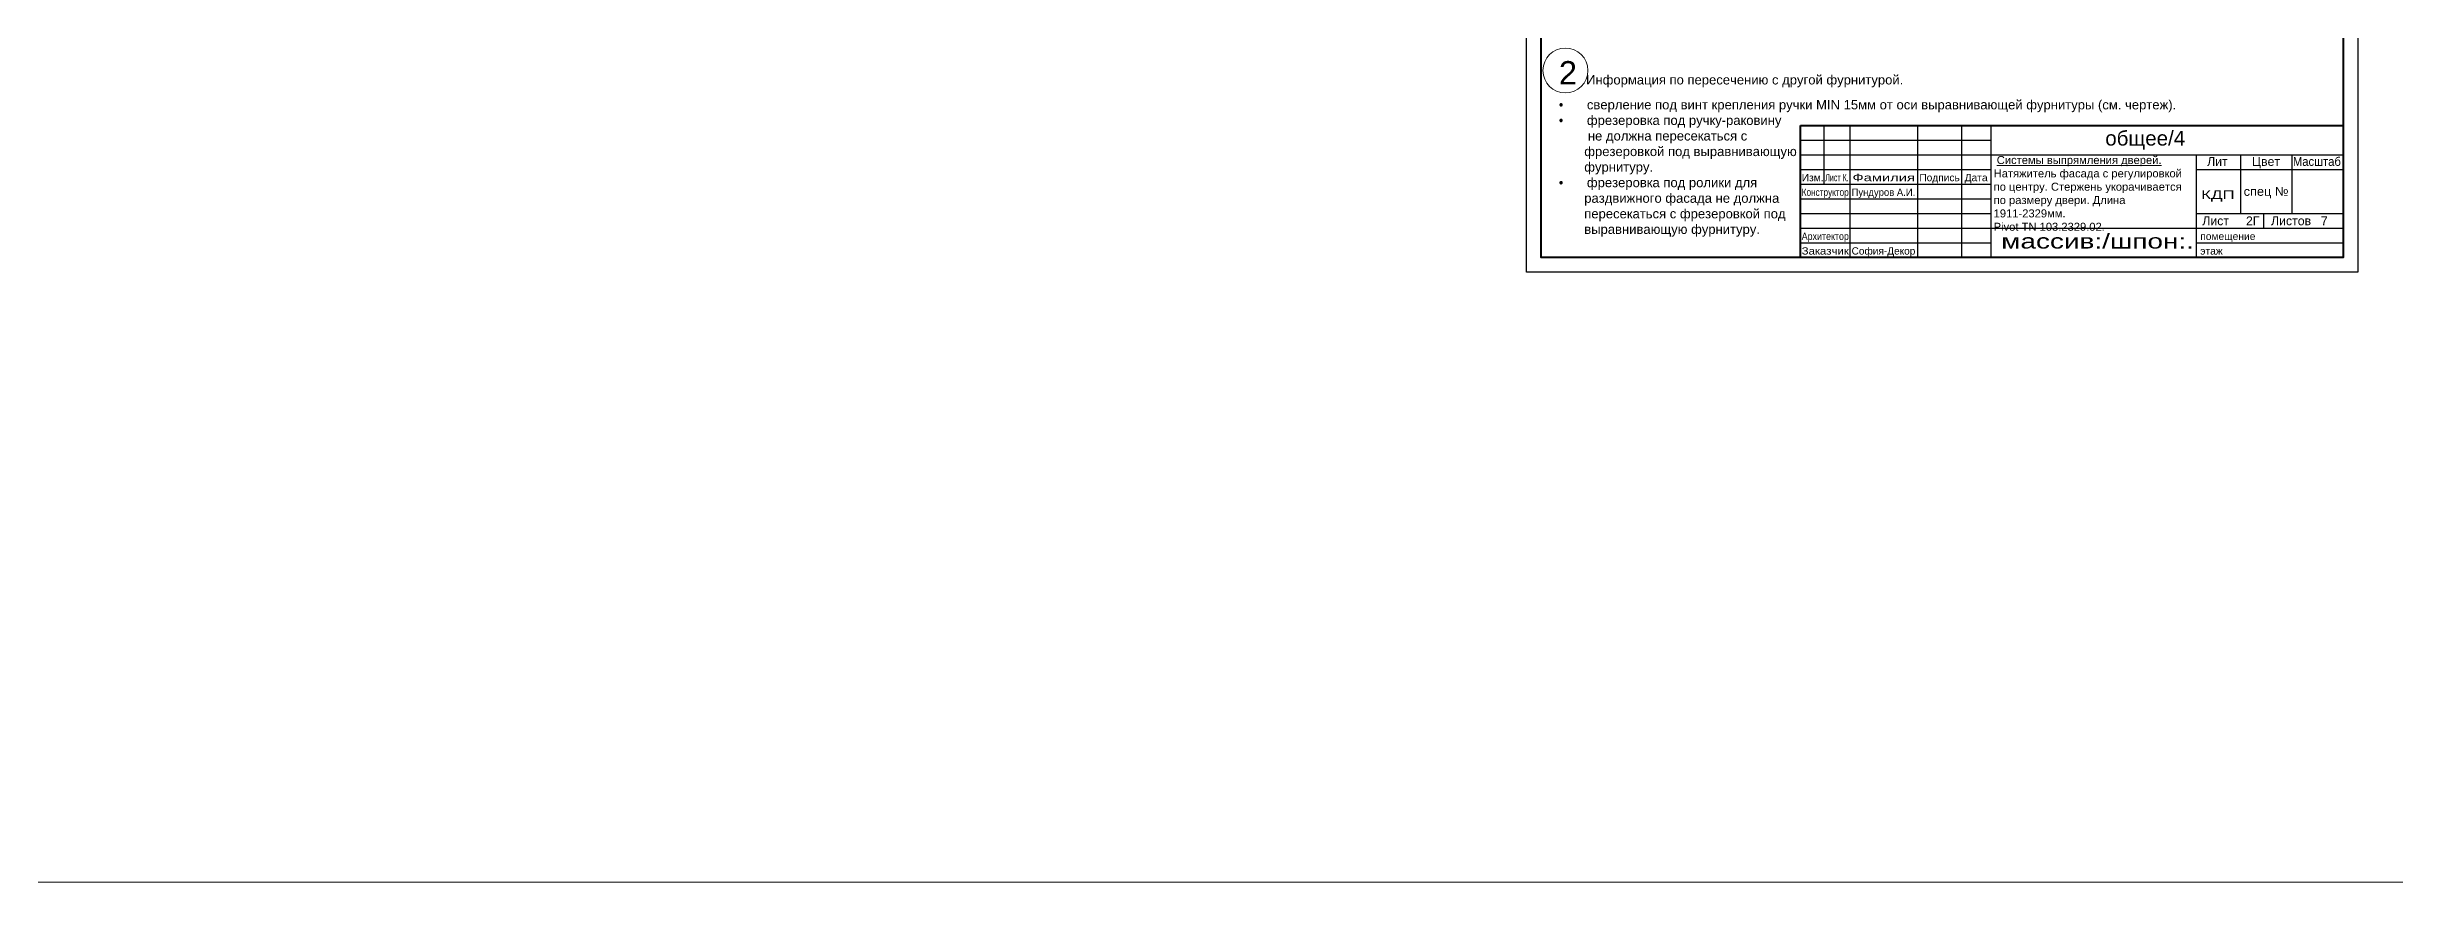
# Model space of a CAD drawing. Header units: millimetres. Extents: x 6988 to 52081, y -7456 to 23712.
# Drawn here: x 38477 to 47277, y -1698 to 1432 of the extents above; entities that cross this region are included whole.
import ezdxf
from ezdxf.enums import TextEntityAlignment as Align

# ---------------------------------------------------------------- set-up
doc = ezdxf.new("R2010")
doc.units = ezdxf.units.MM
doc.layers.add('Линии Размерные и Текст', color=1, linetype='Continuous', lineweight=5)
doc.layers.add('ШТАМП', color=7, linetype='Continuous', lineweight=30)
doc.styles.get("Standard").update_dxf_attribs({"font": 'arial.ttf'})

# ---------------------------------------------------------------- blocks, each defined once
blk = doc.blocks.new('колич листов')
at = {"layer": 'ШТАМП', "lineweight": -3}
blk.add_text('7', height=33, dxfattribs=at).set_placement((-70.6, 43.8), align=Align.TOP_CENTER)

msp = doc.modelspace()

# ---------------------------------------------------------------- linework, layer by layer
at = {"layer": 'Линии Размерные и Текст'}
msp.add_lwpolyline([(51175.179, -1697.73), (24632.167, -1697.73), (24632.167, 14253.981), (51175.179, 14253.981)], close=True, dxfattribs=at)
msp.add_circle((44170.429, 1343.564), 84.286, dxfattribs=at)
at = {"layer": 'ШТАМП', "lineweight": 40}
for p, q in [((45051.313, 642.715), (45051.313, 1137.715)), ((45051.313, 1137.715), (47086.313, 1137.715))]:
    msp.add_line(p, q, dxfattribs=at)
at = {"layer": 'ШТАМП', "lineweight": -3}
for p, q in [((45051.313, 1137.715), (45766.313, 1137.715)), ((45051.313, 1082.715), (45766.313, 1082.715)), ((45139.313, 1137.715), (45139.313, 917.715)), ((45238.313, 642.715), (45238.313, 1137.715)), ((45491.313, 642.715), (45491.313, 1137.715)), ((45656.313, 642.715), (45656.313, 1137.715)), ((45766.313, 642.715), (45766.313, 1137.715)), ((45051.313, 1027.715), (47086.313, 1027.715)), ((45051.313, 972.715), (45766.313, 972.715)), ((46536.313, 642.715), (46536.313, 1027.715)), ((46536.313, 972.715), (47086.313, 972.715)), ((46701.313, 1027.715), (46701.313, 807.715)), ((46893.813, 1027.715), (46893.813, 807.715)), ((45051.313, 917.715), (45766.313, 917.715)), ((45051.313, 862.715), (45766.313, 862.715)), ((45051.313, 807.715), (45766.313, 807.715)), ((46536.313, 807.715), (47086.313, 807.715)), ((46789.313, 752.715), (46789.313, 807.715)), ((45051.313, 752.715), (47086.313, 752.715)), ((45051.313, 697.715), (45766.313, 697.715)), ((46536.313, 697.715), (47086.313, 697.715))]:
    msp.add_line(p, q, dxfattribs=at)
at = {"layer": 'ШТАМП'}
msp.add_lwpolyline([(47141.313, 5096.995), (47141.313, 587.715), (44024.463, 587.715), (44024.463, 5096.995)], close=True, dxfattribs=at)
at = {"layer": 'ШТАМП', "lineweight": 40}
msp.add_lwpolyline([(47086.313, 4876.995), (47086.313, 642.715), (44079.463, 642.715), (44079.463, 4876.995)], close=True, dxfattribs=at)

# ---------------------------------------------------------------- block references
at = {"layer": 'Линии Размерные и Текст'}
msp.add_blockref('колич листов', (47086.313, 752.715), dxfattribs=at)

# ---------------------------------------------------------------- texts
at = {"layer": 'Линии Размерные и Текст', "attachment_point": 1}
for s, width, heights, insert, char_height in [('\\P{\\H2.5x;2 }Информация по пересечению с другой фурнитурой.\\P\\pi-105,l105,t105;{\\fSymbol|b0|i0|c2|p18;·^I}сверление под винт крепления ручки MIN 15мм от оси выравнивающей фурнитуры (см. чертеж).\\P{\\fSymbol|b0|i0|c2|p18;·^I}фрезеровка под ручку-раковину \\P\\pi0,l0,tz;        не должна пересекаться с \\P       фрезеровкой под выравнивающую\\P       фурнитуру.\\P\\pi-105,l105,t105;{\\fSymbol|b0|i0|c2|p18;·^I}фрезеровка под ролики для \\P\\pi0,l0,tz;       раздвижного фасада не должна \\P       пересекаться с фрезеровкой под \\P       выравнивающую фурнитуру.', 2940.3082, [1323.346], (44146.005, 1437.089), 35), ('{\\L Системы выпрямления дверей.\\P}Натяжитель фасада с регулировкой по центру. Стержень укорачивается по размеру двери. Длина 1911-2329мм.\\PPivot TN 103.2329.02.', 760.29369, [0], (45776.02, 1023.077), 30)]:
    msp.add_mtext_dynamic_manual_height_columns(s, width=width, gutter_width=20, heights=heights, dxfattribs=dict(at, insert=insert, char_height=char_height))
at = {"layer": 'ШТАМП', "lineweight": -3}
for s, height, p in [('общее/4', 55, (46194.585, 1062.314)), ('Лит', 33, (46576.411, 986.212)), ('Цвет', 33, (46744.554, 986.212)), ('Лист', 33, (46558.313, 763.715)), ('Листов', 33, (46816.09, 763.715)), ('помещение', 27.5, (46550.613, 708.715)), ('этаж', 27.5, (46550.613, 653.715))]:
    msp.add_text(s, height=height, dxfattribs=at).set_placement(p)
for s, height, width, p, p2 in [('Масштаб', 33, 0.909505, (46898.37, 986.212), (47077.755, 986.212)), ('Конструктор', 27.5, 0.803855, (45056.349, 873.715), (45232.774, 873.715)), ('Лист К.', 27.5, 0.695137, (45144.349, 928.715), (45232.771, 928.715)), ('Пундуров А.И.', 27.5, 0.926404, (45243.349, 873.715), (45482.418, 873.715)), ('Фамилия', 27.5, 1.434757, (45246.849, 928.715), (45480.893, 928.715)), ('Подпись', 27.5, 0.992369, (45497.524, 928.715), (45649.24, 928.715)), ('КДП', 33, 1.381306, (46554.032, 861.906), (46680.023, 861.906)), ('спец №', 33, 1.036833, (46713.475, 873.924), (46881.775, 873.924)), ('Архитектор', 27.5, 0.868072, (45056.349, 708.715), (45233.223, 708.715)), ('массив:/шпон:.', 55, 1.363744, (45804.398, 676.399), (46527.085, 676.399)), ('Заказчик', 27.5, 1.111755, (45056.349, 653.715), (45233.052, 653.715)), ('София-Декор', 27.5, 0.985048, (45243.349, 653.715), (45482.418, 653.715))]:
    msp.add_text(s, height=height, dxfattribs=dict(at, width=width)).set_placement(p, p2, align=Align.FIT)
for s, p, p2 in [('Изм.', (45056.349, 928.715), (45138.661, 928.715)), ('Дата', (45667.313, 928.715), (45753.659, 928.715))]:
    msp.add_text(s, height=27.5, dxfattribs=at).set_placement(p, p2, align=Align.FIT)
msp.add_text('2Г', height=33, dxfattribs=at).set_placement((46747.412, 796.544), align=Align.TOP_CENTER)

doc.saveas('drawing.dxf')
